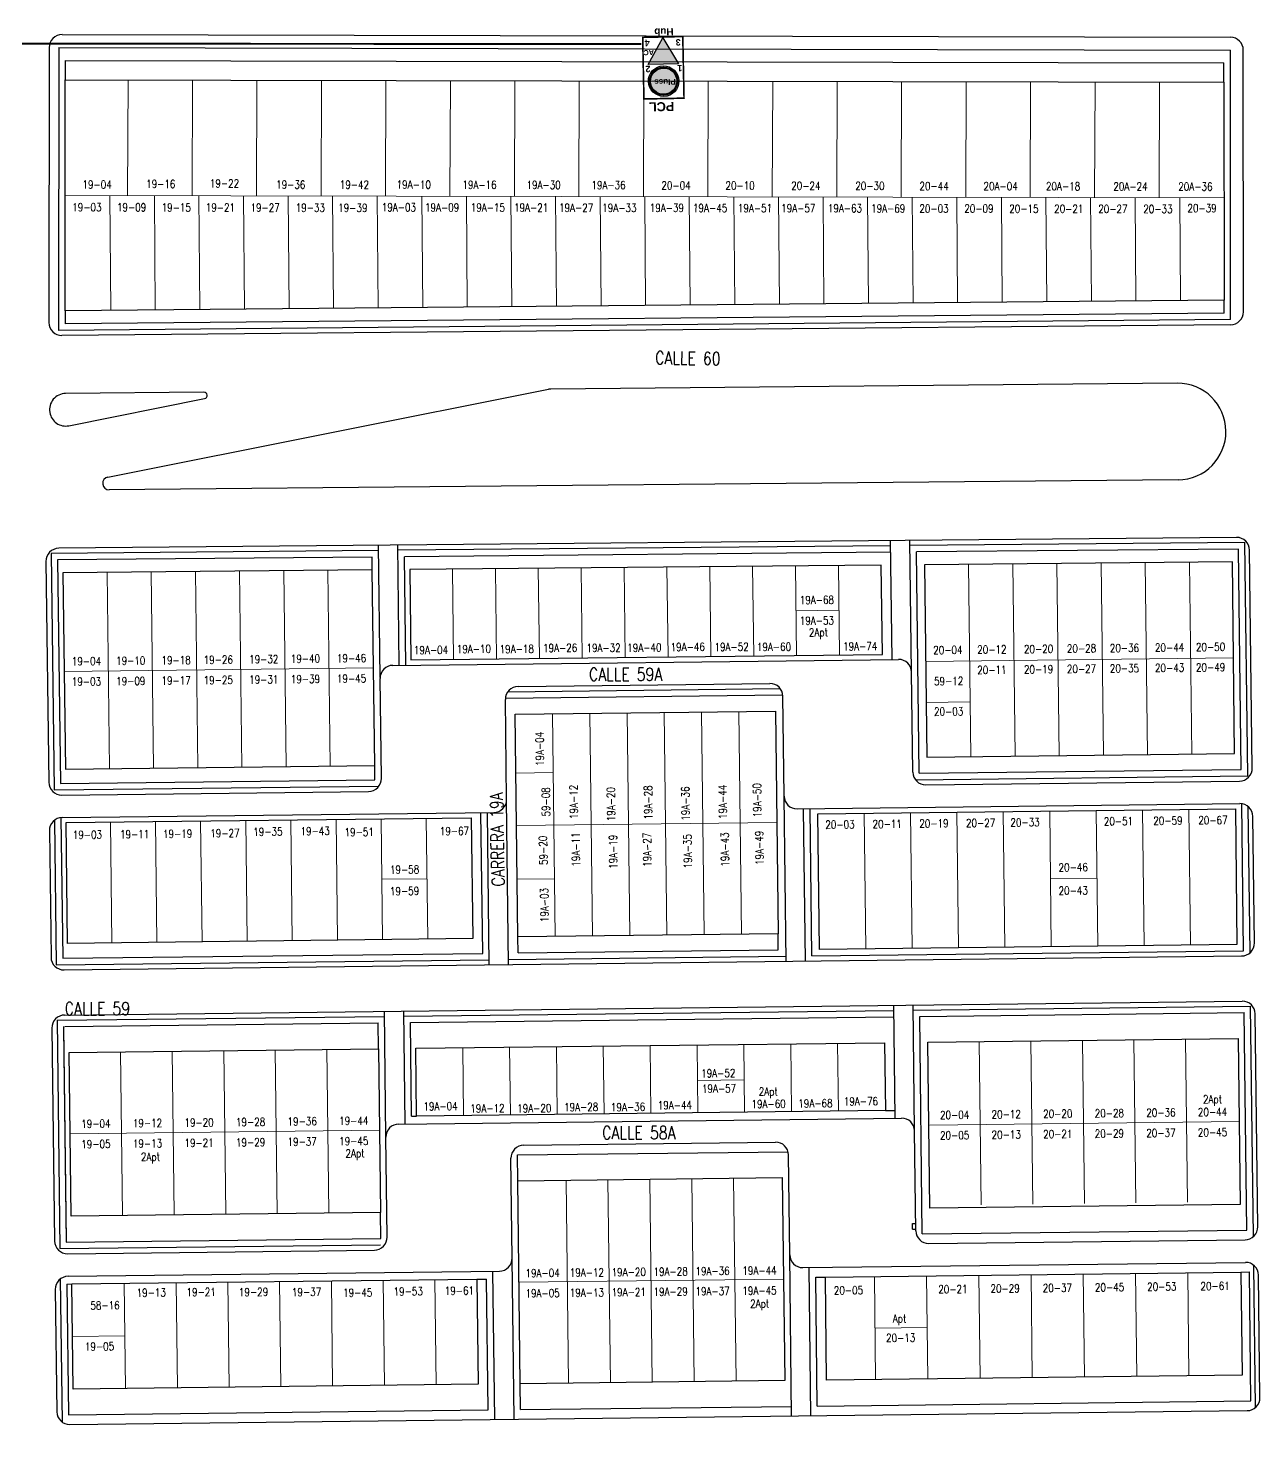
# Model space of a CAD drawing. Header units: millimetres. Extents: x 1022434 to 1024646, y 1272610 to 1274311.
# Drawn here: x 1023714.4 to 1023905.5, y 1273465.2 to 1273683.1 of the extents above; entities that cross this region are included whole.
import ezdxf
from ezdxf.enums import TextEntityAlignment as Align

# ---------------------------------------------------------------- set-up
doc = ezdxf.new("R2010")
doc.units = ezdxf.units.MM
doc.header["$MEASUREMENT"] = 0
doc.linetypes.add('ACAD_ISO12W100', pattern=[21, 12, -3, 0, -3, 0, -3])
for name, color, linetype, lineweight in [('CAB_AER_500', 3, 'Continuous', 25), ('NOMENCLATURA', 23, 'Continuous', 0), ('Planimetria_Varios', 251, 'Continuous', 0), ('RO_CLARO', 2, 'Continuous', 25)]:
    doc.layers.add(name, color=color, linetype=linetype, lineweight=lineweight)
doc.layers.add('LOGO_CLARO', color=7, linetype='Continuous', true_color=0xe00000)
doc.layers.add('NOMEN', color=251, linetype='Continuous')
doc.layers.add('PLANIMETRIA', color=8, linetype='Continuous')
doc.styles.add('ARIAL', font='')
doc.styles.add('CALLE', font='simplex.shx', dxfattribs={"width": 0.8, "height": 2})
doc.styles.add('NOMEN', font='simplex.shx', dxfattribs={"width": 0.8, "height": 1.25})
doc.styles.add('style1', font='')
doc.styles.get('ARIAL').set_extended_font_data('Arial', bold=True)
doc.styles.get('style1').set_extended_font_data('Arial Rounded MT Bold')

# ---------------------------------------------------------------- blocks, each defined once
blk = doc.blocks.new('ALCANTAR')
for p, q in [((0, 0.5), (0, 0)), ((0, 0.5), (0.85, 0.5)), ((0.85, 0.5), (0.85, 0))]:
    blk.add_line(p, q)
blk = doc.blocks.new('RO_CLARO')
at = {"layer": 'LOGO_CLARO'}
h = blk.add_hatch(color=5, dxfattribs=at)
edge = h.paths.add_edge_path()
edge.add_arc((3.11, 6.86), 2.04, 0, 360)
at = {"layer": 'RO_CLARO'}
h = blk.add_hatch(color=2, dxfattribs=at)
edge = h.paths.add_edge_path()
edge.add_ellipse((3.11, 6.86), major_axis=(-1.67, 1.67), ratio=1, start_angle=0, end_angle=360)
edge = h.paths.add_edge_path(flags=16)
edge.add_ellipse((3.11, 6.86), major_axis=(-1.52, 1.52), ratio=1, start_angle=0, end_angle=360)
blk.add_hatch(color=253, dxfattribs=at).paths.add_polyline_path([(3.08, 4.24), (0.73, 4.24), (3.11, 0.12), (5.43, 4.24)])
at = {"layer": 'LOGO_CLARO', "color": 5}
for major_axis in [(-1.52, 1.52), (-1.44, 1.44)]:
    blk.add_ellipse((3.11, 6.86), major_axis=major_axis, ratio=1, start_param=-0.783211, end_param=5.499974, dxfattribs=at)
at = {"layer": 'RO_CLARO', "color": 12, "true_color": 0xe00000}
for p, q in [((3.11, 0.12), (0.73, 4.24)), ((0.73, 4.24), (3.08, 4.24)), ((3.08, 4.24), (5.43, 4.24)), ((5.43, 4.24), (3.11, 0.12))]:
    blk.add_line(p, q, dxfattribs=at)
at = {"layer": 'RO_CLARO', "color": 2, "const_width": 0.25}
blk.add_lwpolyline([(6.22, 0), (6.22, 9.56), (0, 9.56), (0, 0)], close=True, dxfattribs=at)
at = {"layer": 'RO_CLARO', "color": 2, "const_width": 0.05}
blk.add_lwpolyline([(5.43, 4.24), (0.73, 4.24), (3.11, 0.12), (5.43, 4.24)], dxfattribs=at)
at = {"layer": 'RO_CLARO', "color": 5}
blk.add_circle((3.11, 6.86), 2.15, dxfattribs=at)
blk.add_ellipse((3.11, 6.86), major_axis=(-1.67, 1.67), ratio=1, start_param=-0.783211, end_param=5.499974, dxfattribs=at)
at = {"char_height": 1, "width": 0.8851, "attachment_point": 2, "style": 'style1'}
for s, insert in [('1', (0.56, 5.41)), ('2', (5.5, 5.43)), ('3', (0.73, 1.39)), ('4', (5.54, 1.39))]:
    blk.add_mtext(s, dxfattribs=dict(at, insert=insert))
at = {"layer": 'LOGO_CLARO', "color": 2, "linetype": 'ACAD_ISO12W100', "style": 'ARIAL'}
blk.add_text('Pluss', height=0.899, rotation=0.1661, dxfattribs=at).set_placement((1.22, 6.54))
at = {"layer": 'RO_CLARO', "color": 2, "style": 'ARIAL'}
blk.add_attdef('NODO', (0.46, 10.11), '', height=1.4, dxfattribs=at)
at = {"layer": 'RO_CLARO', "color": 12, "style": 'style1'}
for p in [(0.88, 1.98), (5.34, 1.98)]:
    blk.add_attdef('AC', text='', height=0.8, dxfattribs=at).set_placement(p, align=Align.CENTER)
at = {"layer": 'RO_CLARO', "color": 12, "style": 'ARIAL'}
blk.add_attdef('HUB', text='', height=1.1, rotation=0.1253, dxfattribs=at).set_placement((3.12, -1.33), align=Align.CENTER)

msp = doc.modelspace()

# ---------------------------------------------------------------- linework, layer by layer
at = {"layer": 'CAB_AER_500', "const_width": 0.3}
msp.add_lwpolyline([(1023656.17, 1273331.41), (1023601.05, 1273335.73), (1023601.57, 1273414.9), (1023599.7, 1273471.43), (1023588.61, 1273498.05), (1023561.86, 1273521.85), (1023547.64, 1273558.44), (1023547.58, 1273680.73), (1023809.52, 1273680.59)], dxfattribs=at)
at = {"layer": 'PLANIMETRIA', "linetype": 'Continuous'}
for p, q in [((1023719.67, 1273682.04), (1023900.91, 1273681.64)), ((1023717.67, 1273680.04), (1023717.63, 1273637.38)), ((1023719.17, 1273680.04), (1023719.13, 1273636.17)), ((1023719.17, 1273680.04), (1023900.91, 1273679.64)), ((1023900.92, 1273637.85), (1023900.91, 1273679.64)), ((1023902.92, 1273639.05), (1023902.91, 1273679.64)), ((1023720.16, 1273678.04), (1023899.91, 1273677.65)), ((1023720.16, 1273678.04), (1023720.16, 1273675.04)), ((1023899.91, 1273674.65), (1023899.91, 1273677.65)), ((1023899.92, 1273638.84), (1023899.92, 1273640.84)), ((1023900.92, 1273637.85), (1023719.13, 1273636.17)), ((1023720.13, 1273639.18), (1023720.13, 1273637.18)), ((1023899.92, 1273638.84), (1023720.13, 1273637.18)), ((1023900.94, 1273637.05), (1023719.65, 1273635.37)), ((1023741.69, 1273626.58), (1023720.21, 1273626.38)), ((1023726.78, 1273613.42), (1023795.13, 1273627.04)), ((1023892.65, 1273627.98), (1023795.51, 1273627.08)), ((1023720.73, 1273621.39), (1023741.79, 1273625.59)), ((1023892.79, 1273612.98), (1023726.99, 1273611.44)), ((1023901.87, 1273604.06), (1023719.16, 1273602.37)), ((1023769.01, 1273582.36), (1023768.76, 1273602.83)), ((1023771.98, 1273584.23), (1023771.76, 1273602.86)), ((1023848.21, 1273602.76), (1023771.77, 1273602.06)), ((1023848.43, 1273585.13), (1023848.2, 1273603.56)), ((1023851.45, 1273583.17), (1023851.2, 1273603.59)), ((1023903.17, 1273603.27), (1023851.21, 1273602.79)), ((1023903.61, 1273567.08), (1023903.17, 1273603.27)), ((1023717.18, 1273600.34), (1023717.62, 1273566.08)), ((1023768.77, 1273602.03), (1023717.97, 1273601.56)), ((1023717.97, 1273601.56), (1023718.43, 1273564.89)), ((1023767.78, 1273601.02), (1023718.98, 1273600.57)), ((1023718.98, 1273600.57), (1023719.42, 1273565.91)), ((1023767.8, 1273599.02), (1023767.78, 1273601.02)), ((1023848.22, 1273601.76), (1023772.78, 1273601.07)), ((1023772.98, 1273584.24), (1023772.78, 1273601.07)), ((1023902.19, 1273602.26), (1023852.22, 1273601.8)), ((1023852.64, 1273567.48), (1023852.22, 1273601.8)), ((1023902.6, 1273568.07), (1023902.19, 1273602.26)), ((1023904.3, 1273568.29), (1023903.89, 1273602.09)), ((1023770.98, 1273584.22), (1023849.43, 1273585.14)), ((1023851.64, 1273567.67), (1023851.45, 1273583.17)), ((1023769.2, 1273566.7), (1023769.01, 1273582.19)), ((1023790.42, 1273580.95), (1023829.47, 1273581.41)), ((1023788.63, 1273563.43), (1023788.44, 1273578.92)), ((1023788.45, 1273579.12), (1023831.41, 1273579.63)), ((1023788.83, 1273580.13), (1023831, 1273580.63)), ((1023831.68, 1273563.93), (1023831.49, 1273579.43)), ((1023768.2, 1273566.48), (1023768.17, 1273568.8)), ((1023852.64, 1273567.48), (1023902.6, 1273568.07)), ((1023718.43, 1273564.89), (1023768.81, 1273565.49)), ((1023719.42, 1273565.91), (1023768.2, 1273566.48)), ((1023852.05, 1273566.47), (1023903.61, 1273567.08)), ((1023853.66, 1273565.69), (1023902.32, 1273566.27)), ((1023719.64, 1273564.11), (1023767.22, 1273564.67)), ((1023788.94, 1273537.8), (1023788.63, 1273563.43)), ((1023831.99, 1273538.31), (1023831.68, 1273563.93)), ((1023719.69, 1273560.61), (1023786.65, 1273561.4)), ((1023784.92, 1273539.55), (1023784.65, 1273561.38)), ((1023785.94, 1273537.76), (1023785.65, 1273561.39)), ((1023833.71, 1273561.96), (1023902.37, 1273562.77)), ((1023834.99, 1273538.34), (1023834.71, 1273561.97)), ((1023835.98, 1273539.16), (1023835.71, 1273561.98)), ((1023902.94, 1273539.95), (1023902.67, 1273562.75)), ((1023903.95, 1273539.64), (1023903.67, 1273562.3)), ((1023718.49, 1273560.19), (1023718.78, 1273537.77)), ((1023719.49, 1273560.6), (1023719.77, 1273538.78)), ((1023904.63, 1273541.17), (1023904.39, 1273560.79)), ((1023717.71, 1273558.58), (1023717.96, 1273538.96)), ((1023790.42, 1273539.62), (1023790.39, 1273542.12)), ((1023830.77, 1273540.09), (1023830.74, 1273542.59)), ((1023719.77, 1273538.78), (1023784.92, 1273539.55)), ((1023790.42, 1273539.62), (1023830.77, 1273540.09)), ((1023835.98, 1273539.16), (1023902.94, 1273539.95)), ((1023718.78, 1273537.77), (1023785.93, 1273538.56)), ((1023719.99, 1273536.98), (1023902.65, 1273539.14)), ((1023788.93, 1273538.6), (1023831.98, 1273539.11)), ((1023720.08, 1273529.98), (1023902.74, 1273532.14)), ((1023772.89, 1273513.08), (1023772.68, 1273530.61)), ((1023772.69, 1273529.81), (1023848.7, 1273530.71)), ((1023848.9, 1273513.98), (1023848.69, 1273531.5)), ((1023851.92, 1273512.02), (1023851.69, 1273531.54)), ((1023851.7, 1273530.74), (1023904.05, 1273531.36)), ((1023904.48, 1273495.62), (1023904.05, 1273531.36)), ((1023718.89, 1273529.17), (1023769.69, 1273529.77)), ((1023718.89, 1273529.17), (1023719.34, 1273493.75)), ((1023720.1, 1273528.18), (1023768.7, 1273528.76)), ((1023768.75, 1273524.76), (1023768.7, 1273528.76)), ((1023769.92, 1273511.05), (1023769.68, 1273530.57)), ((1023773.7, 1273528.82), (1023848.71, 1273529.71)), ((1023773.88, 1273514.3), (1023773.7, 1273528.82)), ((1023852.71, 1273529.75), (1023903.06, 1273530.35)), ((1023853.12, 1273496.03), (1023852.71, 1273529.75)), ((1023903.47, 1273496.63), (1023903.06, 1273530.35)), ((1023905.16, 1273497.15), (1023904.76, 1273530.17)), ((1023718.1, 1273527.96), (1023718.52, 1273494.94)), ((1023719.9, 1273528.18), (1023720.33, 1273494.89)), ((1023719.9, 1273527.98), (1023720.33, 1273494.76)), ((1023774.55, 1273524.83), (1023847.26, 1273525.69)), ((1023774.68, 1273514.31), (1023774.55, 1273524.83)), ((1023847.26, 1273525.69), (1023847.39, 1273515.16)), ((1023771.89, 1273513.07), (1023849.9, 1273513.99)), ((1023773.88, 1273514.3), (1023774.68, 1273514.31)), ((1023847.39, 1273515.16), (1023774.68, 1273514.31)), ((1023847.39, 1273515.16), (1023848.89, 1273515.18)), ((1023770.1, 1273495.55), (1023769.92, 1273511.05)), ((1023852.11, 1273496.52), (1023851.92, 1273512.02)), ((1023791.28, 1273509.8), (1023830.34, 1273510.26)), ((1023789.49, 1273492.28), (1023789.31, 1273507.78)), ((1023790.3, 1273508.29), (1023832.29, 1273508.79)), ((1023790.35, 1273504.29), (1023790.3, 1273508.29)), ((1023832.55, 1273492.79), (1023832.36, 1273508.29)), ((1023769.11, 1273495.34), (1023769.06, 1273499.34)), ((1023853.12, 1273496.03), (1023903.47, 1273496.63)), ((1023719.34, 1273493.75), (1023769.07, 1273494.34)), ((1023720.33, 1273494.76), (1023769.11, 1273495.34)), ((1023854.14, 1273494.54), (1023903.19, 1273495.12)), ((1023720.55, 1273492.96), (1023768.13, 1273493.53)), ((1023789.8, 1273467.28), (1023789.49, 1273492.28)), ((1023832.85, 1273467.79), (1023832.55, 1273492.79)), ((1023834.57, 1273490.81), (1023903.23, 1273491.62)), ((1023720.6, 1273489.46), (1023787.52, 1273490.26)), ((1023786.8, 1273467.25), (1023786.52, 1273490.24)), ((1023835.85, 1273467.82), (1023835.57, 1273490.82)), ((1023836.59, 1273489.34), (1023838.09, 1273489.35)), ((1023836.83, 1273469.34), (1023836.59, 1273489.34)), ((1023902.55, 1273490.11), (1023903.85, 1273490.13)), ((1023904.09, 1273470.13), (1023903.85, 1273490.13)), ((1023904.81, 1273469.12), (1023904.54, 1273491.16)), ((1023905.49, 1273470.65), (1023905.26, 1273489.65)), ((1023718.62, 1273487.44), (1023718.86, 1273468.44)), ((1023719.4, 1273489.05), (1023719.68, 1273466.85)), ((1023720.41, 1273488.26), (1023721.21, 1273488.27)), ((1023720.41, 1273488.26), (1023720.67, 1273467.96)), ((1023784.03, 1273489.01), (1023785.53, 1273489.03)), ((1023785.78, 1273468.73), (1023785.53, 1273489.03)), ((1023790.78, 1273468.79), (1023790.73, 1273472.79)), ((1023836.83, 1273469.34), (1023904.09, 1273470.13)), ((1023720.67, 1273467.96), (1023785.78, 1273468.73)), ((1023720.89, 1273466.47), (1023903.51, 1273468.62)), ((1023790.78, 1273468.79), (1023832.83, 1273469.29))]:
    msp.add_line(p, q, dxfattribs=at)
for points in [[(1023720.13, 1273639.18), (1023720.16, 1273675.04), (1023899.91, 1273674.65), (1023899.92, 1273640.84)], [(1023720.19, 1273568.12), (1023768.17, 1273568.68), (1023767.8, 1273599.02), (1023719.8, 1273598.57)], [(1023846.92, 1273585.92), (1023846.75, 1273599.75), (1023773.6, 1273599.07), (1023773.77, 1273585.05)], [(1023901.57, 1273570.56), (1023901.21, 1273600.25), (1023853.45, 1273599.81), (1023853.81, 1273570)], [(1023790.39, 1273542.12), (1023789.97, 1273576.64), (1023830.32, 1273577.12), (1023830.74, 1273542.59)], [(1023837.17, 1273540.17), (1023836.92, 1273561.2), (1023901.68, 1273561.96), (1023901.93, 1273540.94)], [(1023720.54, 1273541.09), (1023720.3, 1273559.82), (1023783.16, 1273560.56), (1023783.39, 1273541.83)], [(1023854.27, 1273500.04), (1023853.96, 1273525.77), (1023902.11, 1273526.34), (1023902.42, 1273500.61)], [(1023721.08, 1273498.77), (1023720.75, 1273524.19), (1023768.75, 1273524.76), (1023769.06, 1273499.34)], [(1023790.73, 1273472.79), (1023790.35, 1273504.29), (1023831.4, 1273504.77), (1023831.78, 1273473.28)], [(1023838.28, 1273473.35), (1023838.09, 1273489.35), (1023902.55, 1273490.11), (1023902.74, 1273474.12)], [(1023721.42, 1273471.97), (1023721.21, 1273488.27), (1023784.03, 1273489.01), (1023784.23, 1273472.72)]]:
    msp.add_lwpolyline(points, close=True, dxfattribs=at)
for centre, radius, start, end in [((1023719.67, 1273680.04), 2, 89.8751, 179.9477), ((1023900.91, 1273679.64), 2, 0.0175, 89.8751), ((1023719.63, 1273637.37), 2, 179.9477, 270.5307), ((1023900.92, 1273639.05), 2, 270.5307, 0.0175), ((1023741.69, 1273626.08), 0.5, 281.2668, 90.5307), ((1023795.52, 1273625.08), 2, 90.5307, 101.2668), ((1023892.72, 1273620.48), 7.5, 270.5307, 90.5307), ((1023720.23, 1273623.88), 2.5, 90.5307, 189.495), ((1023720.24, 1273623.84), 2.5, 189.495, 281.2668), ((1023726.98, 1273612.44), 1, 101.2668, 270.5307), ((1023901.89, 1273602.06), 2, 0.6966, 90.5307), ((1023719.18, 1273600.37), 2, 90.5307, 180.7297), ((1023849.45, 1273583.14), 2, 0.6966, 90.6773), ((1023771.01, 1273582.22), 2, 90.6773, 180.6966), ((1023790.44, 1273578.95), 2, 90.6773, 180.6966), ((1023829.49, 1273579.41), 2, 0.6966, 90.6773), ((1023853.64, 1273567.69), 2, 180.6966, 270.6773), ((1023902.3, 1273568.27), 2, 270.6773, 0.6966), ((1023719.62, 1273566.11), 2, 180.7297, 270.6773), ((1023767.2, 1273566.67), 2, 270.6773, 0.6966), ((1023786.63, 1273563.4), 2, 270.6773, 0.6966), ((1023833.68, 1273563.96), 2, 180.6966, 270.6773), ((1023902.39, 1273560.77), 2, 0.6966, 90.6773), ((1023719.71, 1273558.61), 2, 90.6773, 180.7297), ((1023902.63, 1273541.14), 2, 270.6773, 0.6966), ((1023719.96, 1273538.98), 2, 180.7297, 270.6773), ((1023902.76, 1273530.14), 2, 0.6966, 90.6773), ((1023720.1, 1273527.98), 2, 90.6773, 180.7297), ((1023849.92, 1273511.99), 2, 0.6966, 90.6773), ((1023771.92, 1273511.07), 2, 90.6773, 180.6966), ((1023791.31, 1273507.8), 2, 90.6773, 180.6966), ((1023830.36, 1273508.26), 2, 0.6966, 90.6773), ((1023854.11, 1273496.54), 2, 180.6966, 270.6773), ((1023903.16, 1273497.12), 2, 270.6773, 0.6966), ((1023720.52, 1273494.96), 2, 180.7297, 270.6773), ((1023768.1, 1273495.53), 2, 270.6773, 0.6966), ((1023787.5, 1273492.26), 2, 270.6773, 0.6966), ((1023834.55, 1273492.81), 2, 180.6966, 270.6773), ((1023903.26, 1273489.62), 2, 0.6966, 90.6773), ((1023720.62, 1273487.46), 2, 90.6773, 180.7297), ((1023903.49, 1273470.62), 2, 270.6773, 0.6966), ((1023720.86, 1273468.47), 2, 180.7297, 270.6773)]:
    msp.add_arc(centre, radius, start, end, dxfattribs=at)
at = {"layer": 'Planimetria_Varios', "linetype": 'Continuous'}
for p, q in [((1023729.91, 1273675.02), (1023729.85, 1273657.09)), ((1023739.91, 1273674.99), (1023739.85, 1273657.07)), ((1023749.91, 1273674.97), (1023749.85, 1273657.04)), ((1023759.91, 1273674.95), (1023759.85, 1273657.02)), ((1023769.91, 1273674.93), (1023769.85, 1273657)), ((1023779.91, 1273674.91), (1023779.85, 1273656.98)), ((1023789.91, 1273674.89), (1023789.85, 1273656.96)), ((1023799.91, 1273674.86), (1023799.85, 1273656.93)), ((1023809.91, 1273674.84), (1023809.85, 1273656.91)), ((1023819.91, 1273674.82), (1023819.85, 1273656.89)), ((1023829.91, 1273674.8), (1023829.85, 1273656.87)), ((1023839.91, 1273674.78), (1023839.85, 1273656.85)), ((1023849.91, 1273674.75), (1023849.85, 1273656.83)), ((1023859.91, 1273674.73), (1023859.85, 1273656.8)), ((1023869.91, 1273674.71), (1023869.85, 1273656.78)), ((1023879.91, 1273674.69), (1023879.85, 1273656.76)), ((1023889.91, 1273674.67), (1023889.85, 1273656.74)), ((1023720.14, 1273657.11), (1023899.89, 1273656.72)), ((1023727.22, 1273639.25), (1023727.07, 1273657.09)), ((1023734.14, 1273639.31), (1023733.99, 1273657.08)), ((1023741.05, 1273639.37), (1023740.9, 1273657.06)), ((1023747.97, 1273639.44), (1023747.82, 1273657.05)), ((1023754.88, 1273639.5), (1023754.74, 1273657.03)), ((1023761.8, 1273639.57), (1023761.65, 1273657.02)), ((1023768.71, 1273639.63), (1023768.57, 1273657)), ((1023775.63, 1273639.69), (1023775.48, 1273656.99)), ((1023782.54, 1273639.76), (1023782.4, 1273656.97)), ((1023789.46, 1273639.82), (1023789.31, 1273656.96)), ((1023796.37, 1273639.89), (1023796.23, 1273656.94)), ((1023803.28, 1273639.95), (1023803.14, 1273656.93)), ((1023810.2, 1273640.01), (1023810.06, 1273656.91)), ((1023817.11, 1273640.08), (1023816.97, 1273656.9)), ((1023824.03, 1273640.14), (1023823.89, 1273656.88)), ((1023830.94, 1273640.21), (1023830.8, 1273656.87)), ((1023837.86, 1273640.27), (1023837.72, 1273656.85)), ((1023844.77, 1273640.33), (1023844.64, 1273656.84)), ((1023851.69, 1273640.4), (1023851.55, 1273656.82)), ((1023858.6, 1273640.46), (1023858.47, 1273656.81)), ((1023865.52, 1273640.53), (1023865.38, 1273656.79)), ((1023872.43, 1273640.59), (1023872.3, 1273656.78)), ((1023879.35, 1273640.65), (1023879.21, 1273656.76)), ((1023886.26, 1273640.72), (1023886.13, 1273656.75)), ((1023893.18, 1273640.78), (1023893.04, 1273656.73)), ((1023727.03, 1273568.2), (1023726.66, 1273598.64)), ((1023733.88, 1273568.28), (1023733.51, 1273598.7)), ((1023740.72, 1273568.36), (1023740.36, 1273598.77)), ((1023747.57, 1273568.44), (1023747.2, 1273598.83)), ((1023754.42, 1273568.52), (1023754.05, 1273598.89)), ((1023761.27, 1273568.6), (1023760.9, 1273598.96)), ((1023780.42, 1273585.13), (1023780.25, 1273599.13)), ((1023787.07, 1273585.21), (1023786.9, 1273599.2)), ((1023793.72, 1273585.29), (1023793.55, 1273599.26)), ((1023800.37, 1273585.36), (1023800.2, 1273599.32)), ((1023807.02, 1273585.44), (1023806.85, 1273599.38)), ((1023813.67, 1273585.52), (1023813.5, 1273599.44)), ((1023820.32, 1273585.6), (1023820.15, 1273599.5)), ((1023826.97, 1273585.68), (1023826.8, 1273599.57)), ((1023833.62, 1273585.76), (1023833.45, 1273599.63)), ((1023840.27, 1273585.84), (1023840.1, 1273599.69)), ((1023860.66, 1273570.08), (1023860.3, 1273599.88)), ((1023867.51, 1273570.16), (1023867.15, 1273599.94)), ((1023874.36, 1273570.24), (1023874, 1273600)), ((1023881.21, 1273570.32), (1023880.85, 1273600.07)), ((1023888.06, 1273570.4), (1023887.7, 1273600.13)), ((1023894.91, 1273570.48), (1023894.55, 1273600.19)), ((1023833.53, 1273592.69), (1023840.18, 1273592.77)), ((1023853.63, 1273584.84), (1023901.39, 1273585.41)), ((1023719.99, 1273583.28), (1023767.99, 1273583.85)), ((1023853.71, 1273578.45), (1023860.56, 1273578.54)), ((1023796.17, 1273542.18), (1023795.75, 1273576.71)), ((1023801.95, 1273542.25), (1023801.53, 1273576.78)), ((1023807.73, 1273542.32), (1023807.31, 1273576.85)), ((1023813.51, 1273542.39), (1023813.09, 1273576.91)), ((1023819.29, 1273542.46), (1023818.87, 1273576.98)), ((1023825.07, 1273542.53), (1023824.65, 1273577.05)), ((1023790.08, 1273567.52), (1023795.86, 1273567.59)), ((1023844.34, 1273540.25), (1023844.08, 1273561.28)), ((1023851.54, 1273540.34), (1023851.28, 1273561.36)), ((1023858.73, 1273540.42), (1023858.48, 1273561.45)), ((1023865.93, 1273540.51), (1023865.68, 1273561.54)), ((1023873.13, 1273540.59), (1023872.88, 1273561.62)), ((1023880.33, 1273540.68), (1023880.08, 1273561.71)), ((1023887.53, 1273540.76), (1023887.28, 1273561.79)), ((1023894.73, 1273540.85), (1023894.48, 1273561.88)), ((1023727.4, 1273541.17), (1023727.17, 1273559.9)), ((1023734.4, 1273541.25), (1023734.17, 1273559.98)), ((1023741.39, 1273541.34), (1023741.17, 1273560.06)), ((1023748.39, 1273541.42), (1023748.17, 1273560.15)), ((1023755.39, 1273541.5), (1023755.17, 1273560.23)), ((1023762.39, 1273541.59), (1023762.17, 1273560.31)), ((1023769.39, 1273541.67), (1023769.17, 1273560.39)), ((1023776.39, 1273541.75), (1023776.16, 1273560.48)), ((1023790.19, 1273559.37), (1023830.54, 1273559.84)), ((1023769.28, 1273551.03), (1023776.28, 1273551.11)), ((1023790.28, 1273551.04), (1023796.06, 1273551.11)), ((1023873.01, 1273551.11), (1023880.21, 1273551.19)), ((1023894.26, 1273500.94), (1023893.95, 1273526.24)), ((1023729.06, 1273498.99), (1023728.75, 1273524.29)), ((1023737.06, 1273499.08), (1023736.75, 1273524.38)), ((1023745.06, 1273499.18), (1023744.75, 1273524.48)), ((1023753.06, 1273499.27), (1023752.75, 1273524.57)), ((1023761.06, 1273499.37), (1023760.75, 1273524.67)), ((1023781.95, 1273514.39), (1023781.82, 1273524.91)), ((1023789.22, 1273514.48), (1023789.09, 1273525)), ((1023796.48, 1273514.56), (1023796.36, 1273525.09)), ((1023803.75, 1273514.65), (1023803.63, 1273525.17)), ((1023811.02, 1273514.73), (1023810.9, 1273525.26)), ((1023818.29, 1273514.82), (1023818.17, 1273525.34)), ((1023825.56, 1273514.91), (1023825.43, 1273525.43)), ((1023832.83, 1273514.99), (1023832.7, 1273525.52)), ((1023840.1, 1273515.08), (1023839.97, 1273525.6)), ((1023862.26, 1273500.57), (1023861.96, 1273525.86)), ((1023870.26, 1273500.66), (1023869.96, 1273525.96)), ((1023878.26, 1273500.75), (1023877.96, 1273526.05)), ((1023886.26, 1273500.85), (1023885.95, 1273526.15)), ((1023825.5, 1273519.91), (1023818.23, 1273519.82)), ((1023854.27, 1273512.91), (1023902.27, 1273513.48)), ((1023720.91, 1273511.54), (1023768.9, 1273512.11)), ((1023804.73, 1273472.96), (1023804.35, 1273504.46)), ((1023811.23, 1273473.03), (1023810.85, 1273504.53)), ((1023817.73, 1273473.11), (1023817.35, 1273504.61)), ((1023824.23, 1273473.19), (1023823.85, 1273504.69)), ((1023798.23, 1273472.88), (1023797.85, 1273504.38)), ((1023845.88, 1273473.44), (1023845.69, 1273489.44)), ((1023853.98, 1273473.54), (1023853.79, 1273489.54)), ((1023862.08, 1273473.64), (1023861.89, 1273489.63)), ((1023870.18, 1273473.73), (1023869.99, 1273489.73)), ((1023878.28, 1273473.83), (1023878.09, 1273489.83)), ((1023886.38, 1273473.92), (1023886.19, 1273489.92)), ((1023894.48, 1273474.02), (1023894.29, 1273490.02)), ((1023729.53, 1273472.07), (1023729.33, 1273488.37)), ((1023737.56, 1273472.16), (1023737.36, 1273488.46)), ((1023745.59, 1273472.26), (1023745.39, 1273488.56)), ((1023753.61, 1273472.35), (1023753.42, 1273488.65)), ((1023761.64, 1273472.45), (1023761.45, 1273488.75)), ((1023769.67, 1273472.54), (1023769.48, 1273488.84)), ((1023777.7, 1273472.64), (1023777.5, 1273488.94)), ((1023790.54, 1273488.54), (1023831.59, 1273489.03)), ((1023845.79, 1273481.44), (1023853.89, 1273481.54)), ((1023721.31, 1273480.12), (1023729.43, 1273480.22))]:
    msp.add_line(p, q, dxfattribs=at)

# ---------------------------------------------------------------- block references
at = {"layer": 'PLANIMETRIA', "linetype": 'Continuous', "rotation": 90.6966029619308}
msp.add_blockref('ALCANTAR', (1023852.11, 1273496.78), dxfattribs=at)
at = {"layer": 'RO_CLARO'}
ref = msp.add_blockref('RO_CLARO', (1023815.96, 1273681.75), dxfattribs=dict(at, rotation=181.1595205966162))
ref.add_attrib('NODO', 'PCL', (1023814.62, 1273671.61), dxfattribs={"color": 2, "height": 1.4, "rotation": 181.1595, "style": 'ARIAL'})
ref.add_attrib('HUB', 'Hub ', dxfattribs={"color": 5, "height": 1.1, "rotation": 181.2848, "style": 'ARIAL'}).set_placement((1023812.81, 1273683.02), align=Align.CENTER)
ref.add_attrib('AC', 'AC', dxfattribs={"color": 12, "height": 0.8, "rotation": 181.1595, "style": 'style1'}).set_placement((1023810.67, 1273679.66), align=Align.CENTER)

# ---------------------------------------------------------------- texts
at = {"layer": 'NOMEN', "linetype": 'Continuous', "style": 'NOMEN', "width": 0.8}
for s, rotation, p in [('19-04', 359.8751, (1023722.83, 1273658.17)), ('19-16', 359.8751, (1023732.71, 1273658.26)), ('19-22', 359.8751, (1023742.6, 1273658.35)), ('19-36', 359.8751, (1023752.87, 1273658.16)), ('19-42', 359.8751, (1023762.75, 1273658.15)), ('19A-10', 359.8751, (1023771.57, 1273658.16)), ('19A-16', 359.8751, (1023781.77, 1273658.14)), ('19A-30', 359.8751, (1023791.71, 1273658.11)), ('19A-36', 359.8751, (1023801.78, 1273658.09)), ('20-04', 359.8751, (1023812.64, 1273658.03)), ('20-10', 359.8751, (1023822.58, 1273658.01)), ('20-24', 359.8751, (1023832.78, 1273657.98)), ('20-30', 359.8751, (1023842.72, 1273657.96)), ('20-44', 359.8751, (1023852.67, 1273657.94)), ('20A-04', 359.8751, (1023862.61, 1273657.92)), ('20A-18', 359.8751, (1023872.29, 1273657.9)), ('20A-24', 359.8751, (1023882.75, 1273657.87)), ('20A-36', 359.8751, (1023892.82, 1273657.85)), ('19-03', 359.8751, (1023721.25, 1273654.65)), ('19-09', 359.8751, (1023728.19, 1273654.64)), ('19-15', 359.8751, (1023735.12, 1273654.62)), ('19-21', 359.8751, (1023741.96, 1273654.61)), ('19-27', 359.8751, (1023748.9, 1273654.59)), ('19-33', 359.8751, (1023755.91, 1273654.58)), ('19-39', 359.8751, (1023762.5, 1273654.56)), ('19A-03', 359.8751, (1023769.26, 1273654.64)), ('19A-09', 359.8751, (1023775.97, 1273654.62)), ('19A-15', 359.8751, (1023783.07, 1273654.61)), ('19A-21', 359.8751, (1023789.78, 1273654.59)), ('19A-27', 359.8751, (1023796.76, 1273654.58)), ('19A-33', 359.8751, (1023803.47, 1273654.56)), ('19A-39', 359.8751, (1023810.83, 1273654.55)), ('19A-45', 359.8751, (1023817.54, 1273654.53)), ('19A-51', 359.8751, (1023824.51, 1273654.52)), ('19A-57', 359.8751, (1023831.23, 1273654.5)), ('19A-63', 359.8751, (1023838.46, 1273654.49)), ('19A-69', 359.8751, (1023845.17, 1273654.47)), ('20-03', 359.8751, (1023852.66, 1273654.45)), ('20-09', 359.8751, (1023859.63, 1273654.44)), ('20-15', 359.8751, (1023866.6, 1273654.42)), ('20-21', 359.8751, (1023873.57, 1273654.41)), ('20-27', 359.8751, (1023880.41, 1273654.39)), ('20-33', 359.8751, (1023887.39, 1273654.38)), ('20-39', 359.8751, (1023894.24, 1273654.51)), ('19A-68', 0.6552, (1023834.11, 1273593.71)), ('19A-53', 0.6552, (1023834.11, 1273590.5)), ('2Apt', 0.6552, (1023835.53, 1273588.7)), ('19A-04', 0.6552, (1023774.26, 1273585.95)), ('19A-10', 0.6552, (1023780.91, 1273586.11)), ('19A-18', 0.6552, (1023787.56, 1273586.11)), ('19A-26', 0.6552, (1023794.29, 1273586.27)), ('19A-32', 0.6552, (1023801.02, 1273586.28)), ('19A-40', 0.6552, (1023807.35, 1273586.31)), ('19A-46', 0.6552, (1023814.08, 1273586.43)), ('19A-52', 0.6552, (1023820.89, 1273586.43)), ('19A-60', 0.6552, (1023827.46, 1273586.44)), ('19A-74', 0.6552, (1023840.83, 1273586.52)), ('20-04', 0.6552, (1023854.82, 1273585.95)), ('20-12', 0.6552, (1023861.64, 1273586.03)), ('20-20', 0.6552, (1023868.89, 1273586.11)), ('20-28', 0.6552, (1023875.55, 1273586.19)), ('20-36', 0.6552, (1023882.21, 1273586.26)), ('20-44', 0.6552, (1023889.21, 1273586.34)), ('20-50', 0.6552, (1023895.57, 1273586.42)), ('19-04', 0.6552, (1023721.19, 1273584.21)), ('19-10', 0.6552, (1023728.06, 1273584.29)), ('19-18', 0.6552, (1023735.1, 1273584.37)), ('19-26', 0.6552, (1023741.65, 1273584.44)), ('19-32', 0.6552, (1023748.69, 1273584.52)), ('19-40', 0.6552, (1023755.16, 1273584.6)), ('19-46', 0.6552, (1023762.31, 1273584.68)), ('20-11', 0.6552, (1023861.64, 1273582.87)), ('20-19', 0.6552, (1023868.89, 1273582.96)), ('20-27', 0.6552, (1023875.55, 1273583.03)), ('20-35', 0.6552, (1023882.21, 1273583.11)), ('20-43', 0.6552, (1023889.21, 1273583.19)), ('20-49', 0.6552, (1023895.57, 1273583.26)), ('19-03', 0.6552, (1023721.19, 1273581.06)), ('19-09', 0.6552, (1023728.06, 1273581.13)), ('19-17', 0.6552, (1023735.1, 1273581.21)), ('19-25', 0.6552, (1023741.65, 1273581.29)), ('19-31', 0.6552, (1023748.69, 1273581.37)), ('19-39', 0.6552, (1023755.16, 1273581.44)), ('19-45', 0.6552, (1023762.31, 1273581.53)), ('59-12', 0.6552, (1023854.94, 1273581.13)), ('20-03', 0.6552, (1023854.94, 1273576.41)), ('19A-04', 90.6773, (1023794.43, 1273568.61)), ('19A-12', 90.6773, (1023799.69, 1273560.39)), ('19A-28', 90.6773, (1023811.25, 1273560.3)), ('19A-44', 90.6773, (1023822.81, 1273560.39)), ('19A-50', 90.6773, (1023828.16, 1273560.65)), ('59-08', 90.6773, (1023795.38, 1273560.77)), ('19A-20', 90.6773, (1023805.48, 1273560.04)), ('19A-36', 90.6773, (1023817.04, 1273560.13)), ('19-35', 0.6773, (1023749.34, 1273557.77)), ('19-43', 0.6773, (1023756.67, 1273557.86)), ('19-51', 0.6773, (1023763.51, 1273557.71)), ('19-67', 0.6773, (1023778.27, 1273557.86)), ('20-03', 0.6773, (1023838.08, 1273558.88)), ('20-11', 0.6773, (1023845.41, 1273558.96)), ('20-19', 0.6773, (1023852.66, 1273559.05)), ('20-27', 0.6773, (1023859.9, 1273559.13)), ('20-33', 0.6773, (1023866.79, 1273559.22)), ('20-51', 0.6773, (1023881.28, 1273559.39)), ('20-59', 0.6773, (1023888.96, 1273559.48)), ('20-67', 0.6773, (1023895.94, 1273559.56)), ('19-03', 0.6773, (1023721.34, 1273557.29)), ('19-11', 0.6773, (1023728.67, 1273557.38)), ('19-19', 0.6773, (1023735.34, 1273557.45)), ('19-27', 0.6773, (1023742.67, 1273557.54)), ('59-20', 91.6494, (1023795, 1273553.28)), ('19A-11', 90.6773, (1023800.03, 1273553)), ('19A-19', 90.6773, (1023805.82, 1273552.65)), ('19A-27', 90.6773, (1023811.09, 1273552.96)), ('19A-35', 90.6773, (1023817.38, 1273552.74)), ('19A-43', 90.6773, (1023823.15, 1273553)), ('19A-49', 90.6773, (1023828.5, 1273553.26)), ('19-58', 0.6773, (1023770.54, 1273551.9)), ('20-46', 0.6773, (1023874.26, 1273552.24)), ('19-59', 0.6773, (1023770.54, 1273548.56)), ('19A-03', 90.6773, (1023795.16, 1273544.39)), ('20-43', 0.6773, (1023874.26, 1273548.64)), ('19A-52', 0.6552, (1023818.82, 1273520.3)), ('19A-57', 0.6552, (1023818.94, 1273517.93)), ('2Apt', 0.6773, (1023827.75, 1273517.48)), ('2Apt', 0.6773, (1023896.66, 1273516.28)), ('19A-04', 0.6552, (1023775.73, 1273515.18)), ('19A-12', 0.6552, (1023783.01, 1273514.86)), ('19A-20', 0.6552, (1023790.28, 1273514.87)), ('19A-28', 0.6552, (1023797.55, 1273515.05)), ('19A-36', 0.6552, (1023804.82, 1273515.06)), ('19A-44', 0.6552, (1023812.08, 1273515.35)), ('19A-60', 0.6552, (1023826.62, 1273515.54)), ('19A-68', 0.6552, (1023833.89, 1273515.64)), ('19A-76', 0.6552, (1023840.95, 1273515.95)), ('20-28', 0.6552, (1023879.87, 1273514.11)), ('20-36', 0.6552, (1023887.87, 1273514.2)), ('20-44', 0.6552, (1023895.87, 1273514.3)), ('19-04', 0.6552, (1023722.66, 1273512.48)), ('19-12', 0.6552, (1023730.66, 1273512.57)), ('19-20', 0.6552, (1023738.66, 1273512.66)), ('19-28', 0.6552, (1023746.66, 1273512.75)), ('19-36', 0.6552, (1023754.66, 1273512.84)), ('19-44', 0.6552, (1023762.66, 1273512.93)), ('20-04', 0.6552, (1023855.87, 1273513.84)), ('20-12', 0.6552, (1023863.87, 1273513.93)), ('20-20', 0.6552, (1023871.87, 1273514.02)), ('19-37', 0.6552, (1023754.66, 1273509.69)), ('19-45', 0.6552, (1023762.66, 1273509.78)), ('20-05', 0.6552, (1023855.87, 1273510.68)), ('20-13', 0.6552, (1023863.87, 1273510.78)), ('20-21', 0.6552, (1023871.87, 1273510.87)), ('20-29', 0.6552, (1023879.87, 1273510.96)), ('20-37', 0.6552, (1023887.87, 1273511.05)), ('20-45', 0.6552, (1023895.87, 1273511.14)), ('19-05', 0.6552, (1023722.66, 1273509.32)), ('19-13', 0.6552, (1023730.66, 1273509.41)), ('19-21', 0.6552, (1023738.66, 1273509.51)), ('19-29', 0.6552, (1023746.66, 1273509.6)), ('2Apt', 0.6773, (1023763.64, 1273507.89)), ('2Apt', 0.6773, (1023731.91, 1273507.36)), ('19A-04', 0.6552, (1023791.57, 1273489.31)), ('19A-12', 0.6552, (1023798.43, 1273489.39)), ('19A-20', 0.6552, (1023804.93, 1273489.46)), ('19A-28', 0.6552, (1023811.43, 1273489.54)), ('19A-36', 0.6552, (1023817.93, 1273489.62)), ('19A-44', 0.6552, (1023825.21, 1273489.7)), ('19-13', 0.6552, (1023731.25, 1273486.28)), ('19-21', 0.6552, (1023738.99, 1273486.37)), ('19-29', 0.6552, (1023747.11, 1273486.37)), ('19-37', 0.6552, (1023755.34, 1273486.37)), ('19-45', 0.6552, (1023763.27, 1273486.27)), ('19-53', 0.6552, (1023771.11, 1273486.47)), ('19-61', 0.6552, (1023779.04, 1273486.57)), ('19A-05', 0.6552, (1023791.57, 1273486.19)), ('19A-13', 0.6552, (1023798.43, 1273486.27)), ('19A-21', 0.6552, (1023804.93, 1273486.35)), ('19A-29', 0.6552, (1023811.43, 1273486.43)), ('19A-37', 0.6552, (1023817.93, 1273486.5)), ('19A-45', 0.6552, (1023825.21, 1273486.59)), ('20-05', 0.6552, (1023839.4, 1273486.63)), ('20-21', 0.6552, (1023855.6, 1273486.82)), ('20-29', 0.6552, (1023863.7, 1273486.92)), ('20-37', 0.6552, (1023871.8, 1273487.01)), ('20-45', 0.6552, (1023879.9, 1273487.11)), ('20-53', 0.6552, (1023888, 1273487.21)), ('20-61', 0.6552, (1023896.27, 1273487.3)), ('58-16', 0.6552, (1023724.07, 1273484.3)), ('2Apt', 0.6773, (1023826.41, 1273484.58)), ('Apt', 0.6552, (1023848.55, 1273482.28)), ('20-13', 0.6552, (1023847.5, 1273479.27)), ('19-05', 0.6552, (1023723.22, 1273477.93))]:
    msp.add_text(s, height=1.25, rotation=rotation, dxfattribs=at).set_placement(p)
at = {"layer": 'NOMENCLATURA', "linetype": 'Continuous', "style": 'CALLE', "width": 0.8}
for s, rotation, p in [('CALLE 60', 359.0767, (1023811.66, 1273630.94)), ('CARRERA 19A', 91.139, (1023788.34, 1273549.95))]:
    msp.add_text(s, height=2, rotation=rotation, dxfattribs=at).set_placement(p)
for s, p in [('CALLE 59A', (1023801.41, 1273581.82)), ('CALLE 59', (1023720.08, 1273529.98)), ('CALLE 58A', (1023803.46, 1273510.73))]:
    msp.add_text(s, height=2, dxfattribs=at).set_placement(p)

doc.saveas('drawing.dxf')
